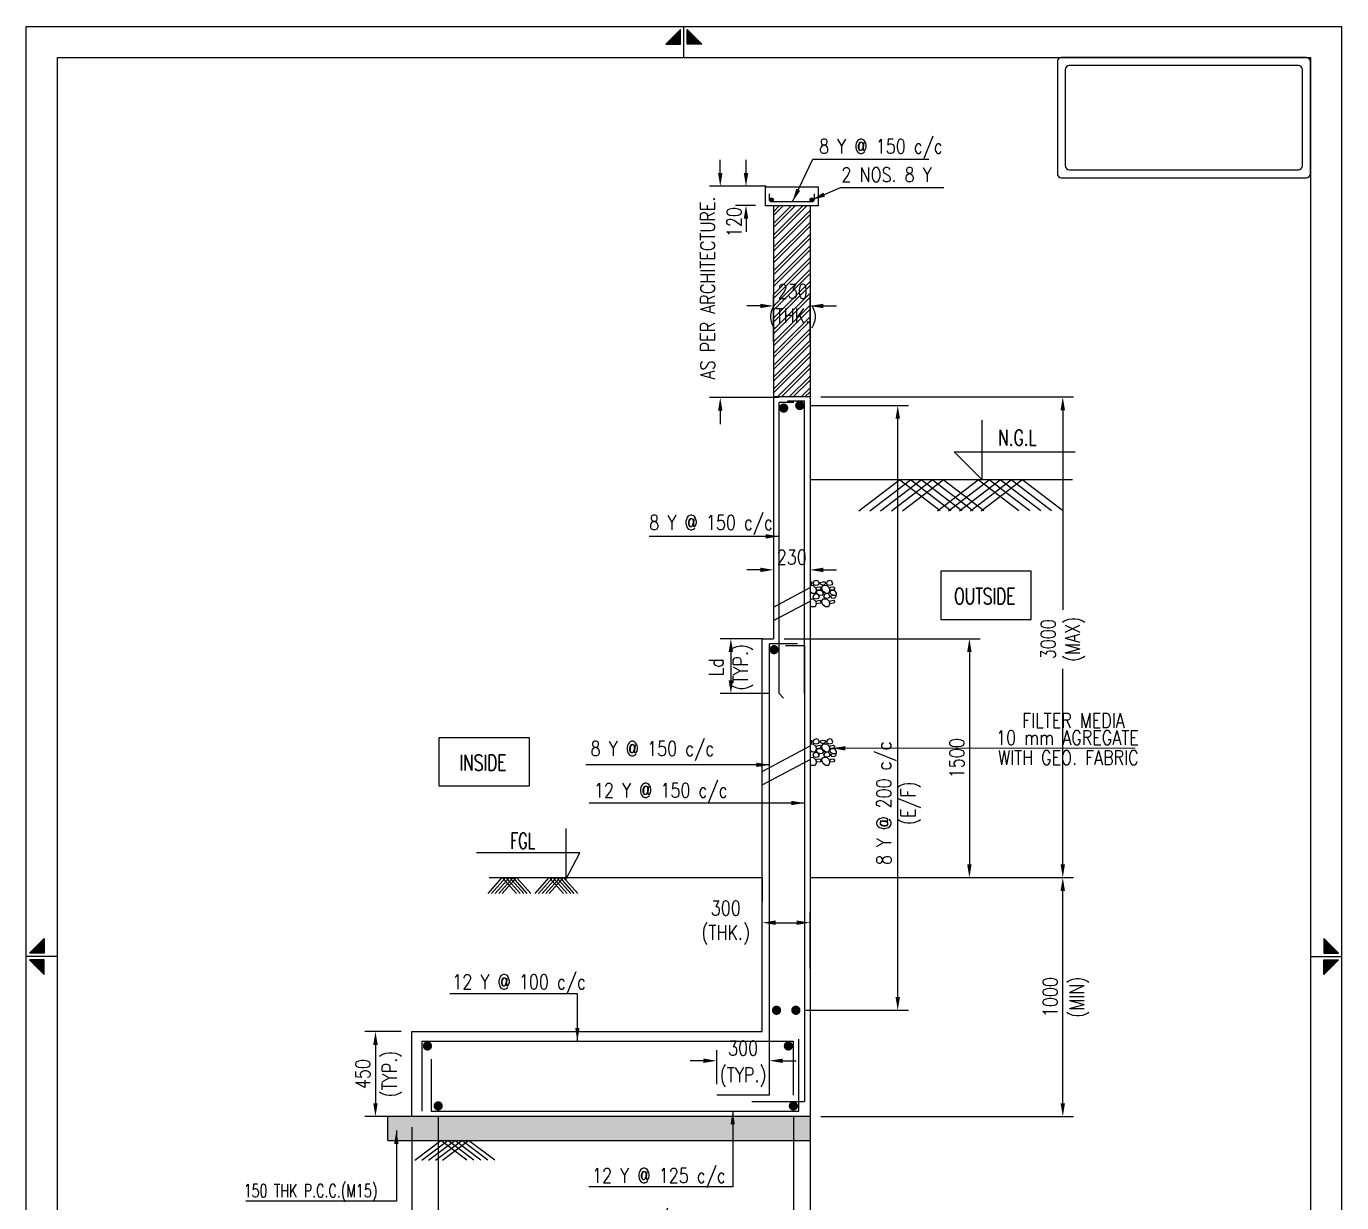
# Model space of a CAD drawing. Extents: x -69352 to 1013721, y -547461 to -186867.
# Drawn here: x 609908 to 634686, y -465756 to -443596 of the extents above; entities that cross this region are included whole.
import ezdxf
from ezdxf.enums import TextEntityAlignment as Align
from ezdxf.lldxf.tags import DXFTag

# ---------------------------------------------------------------- set-up
doc = ezdxf.new("R2010")
doc.units = 0
doc.header["$LTSCALE"] = 500
doc.header["$MEASUREMENT"] = 0
doc.header["$PDMODE"] = 35
doc.header["$PDSIZE"] = -15
doc.linetypes.add('HIDDEN2', pattern=[0.1875, 0.125, -0.0625])
doc.layers.get('DEFPOINTS').update_dxf_attribs({"color": 4})
for name, color, linetype in [('BEAM', 4, 'Continuous'), ('Layer1', 7, 'Continuous'), ('LEVEL SECTION', 3, 'Continuous'), ('PCC', 7, 'Continuous'), ('PNA', 10, 'Continuous'), ('S-BASEMENT SECTION', 4, 'Continuous'), ('S-COLUMN HATCH', 8, 'Continuous'), ('S-CONCRET LINE', 4, 'Continuous'), ('S-DIM-1', 5, 'Continuous'), ('S-DIMANTION', 5, 'Continuous'), ('S-FILLING', 9, 'Continuous'), ('S-FOOTING', 4, 'Continuous'), ('S-HATCH', 253, 'Continuous'), ('S-LEVEL SECTION', 3, 'Continuous'), ('S-REINFORCEMENT', 6, 'Continuous'), ('S-RETAINING WALL', 6, 'Continuous'), ('S-TEXT', 2, 'Continuous'), ('S-TEXT-1', 4, 'Continuous'), ('S-TEXT-1 @ 1', 4, 'Continuous'), ('SCHEDULE LINE-1', 7, 'Continuous'), ('ST', 6, 'Continuous'), ('TEXT', 4, 'Continuous'), ('TEXT (SHEET)', 4, 'Continuous'), ('TEXT NORMAL', 4, 'Continuous')]:
    doc.layers.add(name, color=color, linetype=linetype)
for name, color, linetype, lineweight in [('hatch', 7, 'Continuous', 5), ('RIDE-PROFILE', 8, 'Continuous', 25), ('S-CONCRETE', 4, 'Continuous', 25)]:
    doc.layers.add(name, color=color, linetype=linetype, lineweight=lineweight)
doc.styles.add('ROMANS', font='simplex.shx', dxfattribs={"width": 0.8, "height": 275})
tags = doc.linetypes.add('HIDDEN', pattern=[0.375, 0.25, -0.125]).pattern_tags.tags
tags[6:7] = [DXFTag(74, 4), DXFTag(75, 0), DXFTag(340, '0'), DXFTag(46, 1.0), DXFTag(50, 0.0), DXFTag(44, 0.0), DXFTag(45, 0.0)]
tags[4:5] = [DXFTag(74, 4), DXFTag(75, 0), DXFTag(340, '0'), DXFTag(46, 1.0), DXFTag(50, 0.0), DXFTag(44, 0.0), DXFTag(45, 0.0)]
doc.dimstyles.new('3-100', dxfattribs={"dimtxt": 250, "dimasz": 250, "dimexe": 150, "dimexo": 60, "dimgap": 75, "dimtad": 1, "dimdec": 0, "dimlfac": 0.333333, "dimzin": 0, "dimdsep": 46, "dimtxsty": 'ROMANS', "dimcen": -300, "dimclrd": 5, "dimclre": 5, "dimclrt": 4, "dimadec": 0, "dimazin": 0, "dimtfac": 1, "dimtdec": 0, "dimtix": 1, "dimtofl": 0, "dimtmove": 2, "dimatfit": 3, "dimfxl": 0, "dimtolj": 1, "dimtzin": 0, "dimarcsym": 0})
doc.dimstyles.new('dim100', dxfattribs={"dimtxt": 250, "dimasz": 250, "dimexe": 200, "dimexo": 200, "dimgap": 100, "dimtad": 1, "dimdec": 0, "dimzin": 0, "dimdsep": 46, "dimtxsty": 'ROMANS', "dimcen": 0, "dimclrd": 5, "dimclre": 5, "dimclrt": 4, "dimadec": 0, "dimazin": 0, "dimtfac": 1, "dimtdec": 0, "dimtix": 1, "dimtofl": 0, "dimtmove": 2, "dimatfit": 3, "dimfxl": 0, "dimtolj": 1, "dimtzin": 0, "dimlwd": -1, "dimlwe": -1, "dimarcsym": 0})
doc.dimstyles.new('dim33.33', dxfattribs={"dimtxt": 250, "dimasz": 250, "dimexe": 200, "dimexo": 200, "dimgap": 100, "dimtad": 1, "dimdec": 0, "dimlfac": 0.333331, "dimzin": 0, "dimdsep": 46, "dimtxsty": 'ROMANS', "dimcen": 0, "dimclrd": 5, "dimclre": 5, "dimclrt": 4, "dimadec": 0, "dimazin": 0, "dimtfac": 1, "dimtdec": 0, "dimtix": 1, "dimtofl": 0, "dimtmove": 2, "dimatfit": 3, "dimfxl": 0, "dimtolj": 1, "dimtzin": 0, "dimlwd": -1, "dimlwe": -1, "dimarcsym": 0})

# ---------------------------------------------------------------- blocks, each defined once
blk = doc.blocks.new('*D1150')
at = {"layer": 'DEFPOINTS', "color": 0}
for p in [(624672, -459632), (629432, -459632), (624672, -464132)]:
    blk.add_point(p, dxfattribs=at)
at = {"layer": 'S-DIM-1', "color": 5}
for p, q in [((624872, -459632), (629632, -459632)), ((629432, -463882), (629432, -459882)), ((624872, -464132), (629632, -464132))]:
    blk.add_line(p, q, dxfattribs=at)
for points in [[(629474, -459882), (629391, -459882), (629432, -459632)], [(629391, -463882), (629474, -463882), (629432, -464132)]]:
    blk.add_solid(points, dxfattribs=at)
at = {"layer": 'S-DIM-1', "color": 4, "char_height": 275, "attachment_point": 5, "rotation": 90, "style": 'ROMANS'}
for s, insert in [('\\A1;1000', (629195, -461882)), ('(MIN)', (629742, -461882))]:
    blk.add_mtext(s, dxfattribs=dict(at, insert=insert))
blk = doc.blocks.new('*D1151')
at = {"layer": 'DEFPOINTS', "color": 0}
for p in [(624672, -448863), (623982, -449730), (624672, -449730)]:
    blk.add_point(p, dxfattribs=at)
at = {"layer": 'S-DIM-1', "color": 5}
for p, q in [((623982, -449530), (623982, -448663)), ((624672, -449530), (624672, -448663)), ((623732, -448863), (623482, -448863)), ((624922, -448863), (625172, -448863))]:
    blk.add_line(p, q, dxfattribs=at)
for points in [[(623732, -448905), (623732, -448822), (623982, -448863)], [(624922, -448822), (624922, -448905), (624672, -448863)]]:
    blk.add_solid(points, dxfattribs=at)
at = {"layer": 'S-DIM-1', "color": 4, "insert": (624346, -448863), "char_height": 275, "attachment_point": 5, "style": 'ROMANS'}
blk.add_mtext('\\A1;230\\P(THK.)', dxfattribs=at)
blk = doc.blocks.new('*D1152')
at = {"layer": 'DEFPOINTS', "color": 0}
for p in [(617667, -463933), (624357, -463933), (617667, -466405)]:
    blk.add_point(p, dxfattribs=at)
at = {"layer": 'S-DIM-1', "color": 5}
for p, q in [((617667, -464133), (617667, -466605)), ((624357, -464133), (624357, -466605)), ((624107, -466405), (617917, -466405))]:
    blk.add_line(p, q, dxfattribs=at)
for points in [[(617917, -466363), (617917, -466446), (617667, -466405)], [(624107, -466446), (624107, -466363), (624357, -466405)]]:
    blk.add_solid(points, dxfattribs=at)
at = {"layer": 'S-DIM-1', "color": 4, "char_height": 275, "attachment_point": 5, "style": 'ROMANS'}
for s, insert in [('\\A1;8 Y @ 200 c/c', (621012, -466095)), ('(T&B)', (621012, -466714))]:
    blk.add_mtext(s, dxfattribs=dict(at, insert=insert))
blk = doc.blocks.new('*D1153')
at = {"layer": 'DEFPOINTS', "color": 0}
for p in [(624672, -464030), (617172, -464132), (617172, -467489)]:
    blk.add_point(p, dxfattribs=at)
at = {"layer": 'S-DIM-1', "color": 5}
for p, q in [((617172, -464332), (617172, -467689)), ((624672, -464230), (624672, -467689)), ((617422, -467489), (620196, -467489)), ((624422, -467489), (622376, -467489))]:
    blk.add_line(p, q, dxfattribs=at)
for points in [[(617422, -467448), (617422, -467531), (617172, -467489)], [(624422, -467531), (624422, -467448), (624672, -467489)]]:
    blk.add_solid(points, dxfattribs=at)
at = {"layer": 'S-DIM-1', "color": 4, "insert": (621286, -467489), "char_height": 275, "attachment_point": 5, "style": 'ROMANS'}
blk.add_mtext('\\A1;{2700 (TYP.)}', dxfattribs=at)
blk = doc.blocks.new('*D1154')
at = {"layer": 'DEFPOINTS', "color": 0}
for p in [(624477, -450739), (626323, -450739), (624389, -462131)]:
    blk.add_point(p, dxfattribs=at)
at = {"layer": 'S-DIM-1', "color": 5}
for p, q in [((624677, -450739), (626523, -450739)), ((626323, -461881), (626323, -450989)), ((624589, -462131), (626523, -462131))]:
    blk.add_line(p, q, dxfattribs=at)
for points in [[(626365, -450989), (626282, -450989), (626323, -450739)], [(626282, -461881), (626365, -461881), (626323, -462131)]]:
    blk.add_solid(points, dxfattribs=at)
at = {"layer": 'S-DIM-1', "color": 4, "insert": (626338, -458230), "char_height": 275, "attachment_point": 5, "rotation": 90, "style": 'ROMANS'}
blk.add_mtext('\\A1;8 Y @ 200 c/c\\P(E/F)', dxfattribs=at)
blk = doc.blocks.new('*D1155')
at = {"layer": 'DEFPOINTS', "color": 0}
for p in [(624672, -450577), (629432, -450577), (629432, -459632)]:
    blk.add_point(p, dxfattribs=at)
at = {"layer": 'S-DIM-1', "color": 5}
for p, q in [((624872, -450577), (629632, -450577)), ((629432, -450827), (629432, -454585)), ((629432, -459382), (629432, -455696)), ((629232, -459632), (629232, -459632))]:
    blk.add_line(p, q, dxfattribs=at)
for points in [[(629474, -450827), (629391, -450827), (629432, -450577)], [(629391, -459382), (629474, -459382), (629432, -459632)]]:
    blk.add_solid(points, dxfattribs=at)
at = {"layer": 'S-DIM-1', "color": 4, "insert": (629432, -455141), "char_height": 275, "attachment_point": 5, "rotation": 90, "style": 'ROMANS'}
blk.add_mtext('\\A1;{3000\\P(MAX)}', dxfattribs=at)
blk = doc.blocks.new('*D1156')
at = {"layer": 'DEFPOINTS', "color": 0}
for p in [(623907, -463082), (622913, -463724), (623907, -463724)]:
    blk.add_point(p, dxfattribs=at)
at = {"layer": 'S-DIMANTION', "color": 5, "ltscale": 0.3}
for p, q in [((622663, -463082), (622413, -463082)), ((622913, -463524), (622913, -462882)), ((623907, -463524), (623907, -462882)), ((624157, -463082), (624407, -463082))]:
    blk.add_line(p, q, dxfattribs=at)
at = {"layer": 'S-DIMANTION', "color": 5}
for points in [[(622663, -463123), (622663, -463040), (622913, -463082)], [(624157, -463040), (624157, -463123), (623907, -463082)]]:
    blk.add_solid(points, dxfattribs=at)
at = {"layer": 'S-DIMANTION', "color": 4, "char_height": 275, "attachment_point": 5, "style": 'ROMANS'}
for s, insert in [('\\A1;300', (623410, -462844)), ('(TYP.)', (623410, -463391))]:
    blk.add_mtext(s, dxfattribs=dict(at, insert=insert))
blk = doc.blocks.new('*D1157')
at = {"layer": 'DEFPOINTS', "color": 0}
for p in [(624672, -460481), (623772, -461547), (624672, -461547)]:
    blk.add_point(p, dxfattribs=at)
at = {"layer": 'S-DIM-1', "color": 5}
for p, q in [((623772, -461347), (623772, -460281)), ((624672, -461347), (624672, -460281)), ((624022, -460481), (624422, -460481))]:
    blk.add_line(p, q, dxfattribs=at)
for points in [[(624022, -460439), (624022, -460522), (623772, -460481)], [(624422, -460522), (624422, -460439), (624672, -460481)]]:
    blk.add_solid(points, dxfattribs=at)
at = {"layer": 'S-DIM-1', "color": 4, "insert": (623083, -460481), "char_height": 275, "attachment_point": 5, "style": 'ROMANS'}
blk.add_mtext('\\A1;300\\P(THK.)', dxfattribs=at)
blk = doc.blocks.new('*D1158')
at = {"layer": 'DEFPOINTS', "color": 0}
for p in [(623982, -455132), (623180, -456164), (624087, -456164)]:
    blk.add_point(p, dxfattribs=at)
at = {"layer": 'S-RETAINING WALL', "color": 5}
for p, q in [((623782, -455132), (622980, -455132)), ((623180, -455382), (623180, -455914)), ((623887, -456164), (622980, -456164))]:
    blk.add_line(p, q, dxfattribs=at)
for points in [[(623222, -455382), (623138, -455382), (623180, -455132)], [(623138, -455914), (623222, -455914), (623180, -456164)]]:
    blk.add_solid(points, dxfattribs=at)
at = {"layer": 'S-RETAINING WALL', "color": 4, "insert": (623180, -455667), "char_height": 275, "attachment_point": 5, "rotation": 90, "style": 'ROMANS'}
blk.add_mtext('\\A1;{Ld\\P(TYP.)}', dxfattribs=at)
blk = doc.blocks.new('*D1159')
at = {"layer": 'DEFPOINTS', "color": 0}
for p in [(623982, -455132), (624672, -459632), (627673, -459632)]:
    blk.add_point(p, dxfattribs=at)
at = {"layer": 'S-DIM-1', "color": 5}
for p, q in [((624182, -455132), (627873, -455132)), ((627673, -455382), (627673, -459382)), ((624872, -459632), (627873, -459632))]:
    blk.add_line(p, q, dxfattribs=at)
for points in [[(627715, -455382), (627631, -455382), (627673, -455132)], [(627631, -459382), (627715, -459382), (627673, -459632)]]:
    blk.add_solid(points, dxfattribs=at)
at = {"layer": 'S-DIM-1', "color": 4, "insert": (627435, -457382), "char_height": 275, "attachment_point": 5, "rotation": 90, "style": 'ROMANS'}
blk.add_mtext('\\A1;1500', dxfattribs=at)
blk = doc.blocks.new('*D1160')
at = {"layer": 'DEFPOINTS', "color": 0}
for p in [(623982, -453765), (624672, -453765), (624672, -453835)]:
    blk.add_point(p, dxfattribs=at)
at = {"layer": 'S-DIMANTION', "color": 5, "ltscale": 0.3}
for p, q in [((623732, -453835), (623482, -453835)), ((624922, -453835), (625172, -453835)), ((623982, -453965), (623982, -454035)), ((624672, -453965), (624672, -454035))]:
    blk.add_line(p, q, dxfattribs=at)
at = {"layer": 'S-DIMANTION', "color": 5}
for points in [[(623732, -453877), (623732, -453793), (623982, -453835)], [(624922, -453793), (624922, -453877), (624672, -453835)]]:
    blk.add_solid(points, dxfattribs=at)
at = {"layer": 'S-DIMANTION', "color": 4, "insert": (624327, -453597), "char_height": 275, "attachment_point": 5, "style": 'ROMANS'}
blk.add_mtext('\\A1;230', dxfattribs=at)
blk = doc.blocks.new('A$C1DFA76C7')
at = {"color": 253, "linetype": 'Continuous'}
for p, q in [((-118, 485), (-78, 497)), ((-78, 497), (-37, 482)), ((136, 485), (176, 497)), ((176, 497), (217, 482)), ((-207, 258), (-179, 309)), ((-207, 228), (-207, 258)), ((-179, 309), (-113, 309)), ((-149, 378), (-174, 352)), ((-174, 352), (-154, 322)), ((-154, 322), (-90, 314)), ((-98, 370), (-149, 378)), ((-90, 251), (-144, 223)), ((-136, 449), (-121, 413)), ((-134, 449), (-118, 485)), ((-121, 413), (-78, 401)), ((-113, 309), (-80, 286)), ((-78, 352), (-98, 370)), ((-90, 314), (-78, 337)), ((-80, 286), (-90, 251)), ((-78, 401), (-35, 413)), ((-75, 355), (-78, 302)), ((-78, 337), (-78, 352)), ((-78, 302), (-57, 253)), ((-17, 408), (-75, 355)), ((-66, 239), (-26, 251)), ((-57, 253), (-4, 251)), ((-37, 482), (-22, 449)), ((-35, 413), (-22, 449)), ((-26, 251), (15, 236)), ((44, 403), (-17, 408)), ((-4, 449), (4, 469)), ((24, 418), (-4, 449)), ((-4, 251), (52, 294)), ((52, 474), (4, 469)), ((82, 424), (24, 418)), ((29, 258), (75, 309)), ((47, 228), (29, 258)), ((72, 358), (44, 403)), ((103, 462), (52, 474)), ((52, 294), (72, 358)), ((75, 309), (141, 309)), ((105, 378), (80, 352)), ((80, 352), (100, 322)), ((105, 449), (82, 424)), ((100, 322), (164, 314)), ((105, 449), (103, 462)), ((156, 370), (105, 378)), ((164, 251), (110, 223)), ((118, 449), (133, 413)), ((120, 449), (136, 485)), ((133, 413), (176, 401)), ((141, 309), (174, 286)), ((176, 352), (156, 370)), ((164, 314), (176, 337)), ((174, 286), (164, 251)), ((176, 401), (219, 413)), ((179, 355), (176, 302)), ((176, 337), (176, 352)), ((176, 302), (197, 253)), ((237, 408), (179, 355)), ((197, 253), (250, 251)), ((217, 482), (232, 449)), ((219, 413), (232, 449)), ((289, 404), (237, 408)), ((250, 449), (258, 469)), ((278, 418), (250, 449)), ((250, 251), (289, 281)), ((289, 473), (258, 469)), ((289, 420), (278, 418)), ((-144, 223), (-207, 228)), ((-201, 197), (-193, 217)), ((-173, 166), (-201, 197)), ((-145, 222), (-193, 217)), ((-149, 124), (-174, 98)), ((-174, 98), (-154, 68)), ((-114, 171), (-173, 166)), ((-154, 68), (-90, 60)), ((-98, 116), (-149, 124)), ((-94, 209), (-145, 222)), ((-92, 197), (-114, 171)), ((-78, 98), (-98, 116)), ((-92, 197), (-94, 209)), ((-90, 60), (-78, 83)), ((-84, 203), (-69, 168)), ((-82, 203), (-66, 239)), ((-75, 101), (-78, 48)), ((-78, 83), (-78, 98)), ((-78, 48), (-58, 0)), ((-17, 154), (-75, 101)), ((-69, 168), (-26, 155)), ((-26, 155), (17, 168)), ((44, 149), (-17, 154)), ((0, 0), (52, 40)), ((15, 236), (30, 203)), ((17, 168), (30, 203)), ((72, 104), (44, 149)), ((110, 223), (47, 228)), ((52, 40), (72, 104)), ((105, 124), (80, 98)), ((80, 98), (100, 68)), ((100, 68), (164, 60)), ((156, 116), (105, 124)), ((118, 195), (133, 159)), ((120, 195), (136, 231)), ((133, 159), (176, 147)), ((136, 231), (176, 243)), ((176, 98), (156, 116)), ((164, 60), (176, 83)), ((176, 243), (217, 228)), ((176, 147), (219, 159)), ((179, 101), (176, 48)), ((176, 83), (176, 98)), ((176, 48), (196, 0)), ((237, 154), (179, 101)), ((217, 228), (232, 195)), ((219, 159), (232, 195)), ((289, 150), (237, 154))]:
    blk.add_line(p, q, dxfattribs=at)
at = {"color": 253}
for p, q in [((196, 0), (289, 0, -10)), ((-58, 0), (0, 0))]:
    blk.add_line(p, q, dxfattribs=at)
blk = doc.blocks.new('*D1161')
at = {"layer": 'DEFPOINTS', "color": 0}
for p in [(617172, -462532), (616485, -464132), (617172, -464132)]:
    blk.add_point(p, dxfattribs=at)
at = {"layer": 'S-DIM-1', "color": 5}
for p, q in [((616972, -462532), (616285, -462532)), ((616972, -464132), (616285, -464132))]:
    blk.add_line(p, q, dxfattribs=at)
at = {"layer": 'S-DIM-1', "color": 5, "lineweight": -3}
blk.add_line((616485, -462782), (616485, -463882), dxfattribs=at)
at = {"layer": 'S-DIM-1', "color": 5}
for points in [[(616527, -462782), (616443, -462782), (616485, -462532)], [(616443, -463882), (616527, -463882), (616485, -464132)]]:
    blk.add_solid(points, dxfattribs=at)
at = {"layer": 'S-DIM-1', "color": 4, "char_height": 275, "attachment_point": 5, "rotation": 90, "style": 'ROMANS'}
for s, insert in [('\\A1;450', (616248, -463332)), ('(TYP.)', (616795, -463332))]:
    blk.add_mtext(s, dxfattribs=dict(at, insert=insert))
blk = doc.blocks.new('*D1162')
at = {"layer": 'DEFPOINTS', "color": 0}
for p in [(624042, -446610), (622980, -450588), (624292, -450588)]:
    blk.add_point(p, dxfattribs=at)
at = {"layer": 'S-DIMANTION', "color": 5, "linetype": 'ByBlock', "ltscale": 20}
for p, q in [((622980, -446360), (622980, -446110)), ((623842, -446610), (622780, -446610)), ((624092, -450588), (622780, -450588)), ((622980, -450838), (622980, -451088))]:
    blk.add_line(p, q, dxfattribs=at)
at = {"layer": 'S-DIMANTION', "color": 5}
for points in [[(622938, -446360), (623022, -446360), (622980, -446610)], [(623022, -450838), (622938, -450838), (622980, -450588)]]:
    blk.add_solid(points, dxfattribs=at)
at = {"layer": 'S-DIMANTION', "color": 4, "lineweight": -2, "insert": (622743, -448599), "char_height": 275, "attachment_point": 5, "rotation": 90, "style": 'ROMANS'}
blk.add_mtext('\\A1; AS PER ARCHITECTURE.', dxfattribs=at)
blk = doc.blocks.new('*D1163')
at = {"layer": 'DEFPOINTS', "color": 0}
for p in [(623842, -446610), (623465, -446970), (623842, -446970)]:
    blk.add_point(p, dxfattribs=at)
at = {"layer": 'S-DIM-1', "color": 5}
for p, q in [((623465, -446360), (623465, -446110)), ((623642, -446610), (623265, -446610)), ((623642, -446970), (623265, -446970)), ((623465, -447220), (623465, -447470))]:
    blk.add_line(p, q, dxfattribs=at)
for points in [[(623423, -446360), (623507, -446360), (623465, -446610)], [(623507, -447220), (623423, -447220), (623465, -446970)]]:
    blk.add_solid(points, dxfattribs=at)
at = {"layer": 'S-DIM-1', "color": 4, "insert": (623240, -447285), "char_height": 275, "attachment_point": 5, "rotation": 90, "style": 'ROMANS'}
blk.add_mtext('\\A1;120', dxfattribs=at)
blk = doc.blocks.new('MID')
at = {"layer": 'TEXT'}
for p, q in [((8.94, 1.07), (4.27, 5.74)), ((4.27, 5.74), (4.27, 1.07)), ((0, 0), (10, 0)), ((4.27, 1.07), (8.94, 1.07)), ((8.94, -1.07), (4.27, -5.74)), ((4.27, -1.07), (8.94, -1.07)), ((4.27, -5.74), (4.27, -1.07))]:
    blk.add_line(p, q, dxfattribs=at)
for points in [[(4.27, 5.74), (8.94, 1.07), (4.27, 1.07)], [(4.27, -5.74), (8.94, -1.07), (4.27, -1.07)]]:
    blk.add_solid(points, dxfattribs=at)
blk = doc.blocks.new('A4')
at = {"layer": 'PNA', "color": 4}
blk.add_lwpolyline([(261008, -3862), (241268, -3862), (241268, 24056), (261008, 24056)], close=True, dxfattribs=at)
at = {"layer": 'PNA', "color": 3}
blk.add_lwpolyline([(260538, -3392), (241738, -3392), (241738, 23586), (260538, 23586)], close=True, dxfattribs=at)
at = {"layer": 'TEXT (SHEET)', "color": 4, "xscale": -46.99999999999999, "yscale": 46.99999999999999, "zscale": 46.99999999999999, "rotation": 270}
blk.add_blockref('MID', (251138, 23586), dxfattribs=at)
at = {"layer": 'TEXT (SHEET)', "color": 4, "yscale": 46.99999999999999, "zscale": 46.99999999999999}
for p, xscale in [((241738, 10097), -46.99999999999999), ((260538, 10097), 46.99999999999999)]:
    blk.add_blockref('MID', p, dxfattribs=dict(at, xscale=xscale))

msp = doc.modelspace()

# ---------------------------------------------------------------- hatches: boundary and pattern name
at = {"layer": 'PCC'}
h = msp.add_hatch(dxfattribs=at)
h.set_pattern_fill('AR-CONC', color=8, scale=45, style=0)
h.set_pattern_definition([(50, (-1897722.4, -109710.32), (322.846877, -28.29075), [33.75, -371.25]), (355, (-1897722.4, -109710.3), (-62.54547, 338.38887), [27, -297]), (100.45, (-1897695.4, -109712.57), (260.351892, 310.21735), [28.8, -315.45]), (46.18, (-1897722.4, -109620.3), (480.21142, -74.76734), [50.625, -556.875]), (96.64, (-1897682.35, -109626.6), (420.55872, 438.57128), [43.2, -473.4]), (351.18, (-1897722.4, -109620.3), (420.49406, 438.40955), [40.5, -445.5]), (21, (-1897677.4, -109642.82), (268.652613, -181.26292), [33.75, -371.25]), (326, (-1897677.4, -109642.8), (109.350677, 326.28422), [27, -297]), (71.45, (-1897654.9, -109658.1), (378.10525, 145.101107), [28.8, -315.45]), (37.5, (-1897722.4, -109710.32), (5.2826494, 149.827154), [0, -293.4, 0, -301.5, 0, -298.35]), (7.5, (-1897722.4, -109710.32), (118.381292, 177.48527), [0, -171.9, 0, -286.65, 0, -113.625]), (327.5, (-1897822.75, -109710.32), (240.220096, -10.149692), [0, -112.5, 0, -351, 0, -465.75]), (317.5, (-1897867.75, -109710.32), (262.433776, 45.047242), [0, -146.25, 0, -233.1, 0, -330.75])])
h.paths.add_polyline_path([(624671.854, -464581.326), (616719.379, -464581.329), (616719.379, -464131.53), (618071.86, -464131.528), (624671.854, -464131.528)])
at = {"layer": 'S-HATCH'}
h = msp.add_hatch(dxfattribs=at)
h.set_pattern_fill('ANSI32', color=256, scale=420, style=0)
h.set_pattern_definition([(45, (-8138005.95, -58749.49), (-111.369318, 111.369318), []), (45, (-8137931.7, -58749.49), (-111.369318, 111.369318), [])])
h.paths.add_polyline_path([(623981.86, -450577.029), (624671.86, -450577.029), (624671.86, -446977.68), (623981.86, -446977.68)])
h.paths.add_polyline_path([(623762.98, -448265.061), (623762.98, -449461.489), (624928.456, -449461.489), (624928.456, -448265.061)], flags=24)

# ---------------------------------------------------------------- linework, layer by layer
at = {"color": 4, "lineweight": 5}
msp.add_line((624671.86, -446977.096, -215.979), (623981.86, -446977.029, -215.979), dxfattribs=at)
at = {"layer": 'BEAM', "linetype": 'ByBlock', "lineweight": -2, "ltscale": 20}
msp.add_line((624671.86, -446977.68, 0.092), (623981.86, -446977.68, -215.978), dxfattribs=at)
at = {"layer": 'hatch', "color": 9, "linetype": 'HIDDEN2', "lineweight": -2, "ltscale": 500}
msp.add_line((624671.86, -450577.029, -215.979), (623981.86, -450577.029), dxfattribs=at)
at = {"layer": 'Layer1', "linetype": 'Continuous'}
for p, q in [((618605.126, -459931.292), (618874.688, -459631.529)), ((618672.369, -459931.292), (618941.931, -459631.529)), ((618739.612, -459931.292), (619009.174, -459631.529)), ((618806.855, -459931.292), (619076.417, -459631.529)), ((618874.098, -459931.292), (619143.386, -459631.833)), ((619143.975, -459931.596), (618874.688, -459632.138)), ((619210.945, -459931.292), (618941.657, -459631.833)), ((619278.188, -459931.292), (619008.9, -459631.833)), ((619345.431, -459931.292), (619076.143, -459631.833)), ((619412.674, -459931.292), (619143.386, -459631.833)), ((619490.174, -459931.292), (619759.736, -459631.529)), ((619557.417, -459931.292), (619826.979, -459631.529)), ((619624.66, -459931.292), (619894.222, -459631.529)), ((619691.903, -459931.292), (619961.465, -459631.529)), ((619759.146, -459931.292), (620028.434, -459631.833)), ((620029.023, -459931.596), (619759.736, -459632.138)), ((620095.993, -459931.292), (619826.705, -459631.833)), ((620163.236, -459931.292), (619893.948, -459631.833)), ((620230.479, -459931.292), (619961.191, -459631.833)), ((620297.722, -459931.292), (620028.434, -459631.833))]:
    msp.add_line(p, q, dxfattribs=at)
at = {"layer": 'PCC', "color": 8}
for p, q in [((623771.86, -459631.529), (623771.86, -460081.529)), ((616719.379, -464581.331), (616719.379, -464131.528)), ((617171.86, -464131.529), (616719.379, -464131.529)), ((624671.86, -464131.529), (624671.855, -464581.326)), ((616719.379, -464581.332), (624671.855, -464581.326))]:
    msp.add_line(p, q, dxfattribs=at)
at = {"layer": 'RIDE-PROFILE', "color": 2, "linetype": 'HIDDEN', "ltscale": 1000}
for p, q in [((623981.86, -454534.465), (624671.86, -454167.121)), ((623981.86, -454789.364), (624671.86, -454422.021)), ((623771.86, -457631.795), (624672.23, -457152.454)), ((623771.86, -457886.695), (624672.23, -457407.354))]:
    msp.add_line(p, q, dxfattribs=at)
at = {"layer": 'S-BASEMENT SECTION', "linetype": 'ByBlock', "lineweight": -2, "ltscale": 20}
for p, q in [((624671.86, -446977.029, -215.979), (623981.86, -446977.029, -215.979)), ((624671.86, -446977.029, -215.979), (624671.86, -462531.529)), ((624671.86, -452131.529), (629617.063, -452131.529))]:
    msp.add_line(p, q, dxfattribs=at)
at = {"layer": 'S-COLUMN HATCH', "color": 6, "elevation": 18.964}
msp.add_lwpolyline([(624248.565, -450650.539), (624566.86, -450650.539)], dxfattribs=at)
at = {"layer": 'S-CONCRET LINE', "elevation": -215.979}
msp.add_lwpolyline([(623831.86, -446977.029), (623831.86, -446617.029), (624821.86, -446617.029), (624821.86, -446977.029)], close=True, dxfattribs=at)
at = {"layer": 'S-CONCRETE', "lineweight": -2, "ltscale": 20}
for p, q in [((617171.86, -464131.529), (617171.86, -462531.529)), ((617171.86, -462531.529), (623771.86, -462531.529)), ((624671.86, -462531.529), (624671.86, -462531.529)), ((624671.86, -462531.529), (624671.86, -464131.529)), ((624671.86, -464131.529), (617171.86, -464131.528)), ((624671.86, -464131.529), (624671.86, -464131.529))]:
    msp.add_line(p, q, dxfattribs=at)
at = {"layer": 'S-FILLING', "color": 8, "linetype": 'ByBlock', "lineweight": -2}
for p, q in [((625588.923, -452725.457), (626354.807, -452139.358)), ((625794.608, -452725.457), (626560.491, -452139.358)), ((626000.292, -452725.457), (626766.176, -452139.358)), ((626205.977, -452725.457), (626971.86, -452139.358)), ((627120.69, -452725.457), (626354.807, -452139.358)), ((626411.661, -452725.457), (627177.545, -452139.358)), ((627326.375, -452725.457), (626560.491, -452139.358)), ((627532.059, -452725.457), (626766.176, -452139.358)), ((627737.744, -452725.457), (626971.86, -452139.358)), ((627073.766, -452725.457), (627839.65, -452139.358)), ((627943.428, -452725.457), (627177.545, -452139.358)), ((627279.451, -452725.457), (628045.334, -452139.358)), ((627485.135, -452725.457), (628251.019, -452139.358)), ((627690.82, -452725.457), (628456.703, -452139.358)), ((628605.534, -452725.457), (627839.65, -452139.358)), ((627896.504, -452725.457), (628662.388, -452139.358)), ((628811.218, -452725.457), (628045.334, -452139.358)), ((629016.903, -452725.457), (628251.019, -452139.358)), ((629222.587, -452725.457), (628456.703, -452139.358)), ((629428.272, -452719.42), (628662.388, -452133.322)), ((617223.721, -464956.431), (617713.886, -464581.328)), ((617355.359, -464956.431), (617845.525, -464581.328)), ((617486.997, -464956.431), (617977.163, -464581.328)), ((617618.635, -464956.431), (618108.801, -464581.328)), ((618204.052, -464956.431), (617713.886, -464581.328)), ((617750.273, -464956.431), (618240.439, -464581.328)), ((618335.69, -464956.431), (617845.525, -464581.328)), ((618467.328, -464956.431), (617977.163, -464581.328)), ((618598.966, -464956.431), (618108.801, -464581.328)), ((618730.604, -464956.431), (618240.439, -464581.328))]:
    msp.add_line(p, q, dxfattribs=at)
at = {"layer": 'S-FOOTING'}
msp.add_line((617171.86, -464131.528), (617171.86, -464131.528), dxfattribs=at)
at = {"layer": 'S-LEVEL SECTION'}
msp.add_line((618627.889, -459631.529), (623771.86, -459631.529), dxfattribs=at)
for points in [[(627905.205, -451014.137), (627905.205, -452131.529), (627386.203, -451610.74), (629667.332, -451610.74)], [(620070.011, -458707.938), (620070.011, -459669.222), (620333.512, -459163.349), (618387.757, -459163.349)]]:
    msp.add_lwpolyline(points, dxfattribs=at)
at = {"layer": 'S-REINFORCEMENT', "color": 5, "elevation": -215.979}
msp.add_lwpolyline([(624746.86, -446752.029), (624746.86, -446864.529, -0.414213562), (624709.36, -446902.029), (623944.36, -446902.029, -0.414213562), (623906.86, -446864.529), (623906.86, -446752.029)], format="xyb", dxfattribs=at)
at = {"layer": 'S-REINFORCEMENT', "color": 5, "const_width": 37.5, "elevation": -215.979}
for points in [[(623925.61, -446864.529, 1), (623963.11, -446864.529, 1)], [(624728.11, -446864.529, -1), (624690.61, -446864.529, -1)]]:
    msp.add_lwpolyline(points, format="xyb", close=True, dxfattribs=at)
at = {"layer": 'S-REINFORCEMENT', "color": 5}
for centre in [(623944.36, -446864.529, -215.979), (624709.36, -446864.529, -215.979)]:
    msp.add_circle(centre, 37.5, dxfattribs=at)
at = {"layer": 'S-RETAINING WALL', "color": 4}
for p, q in [((623981.86, -446977.029, -215.979), (623981.86, -455131.529)), ((623771.86, -455131.529), (623981.86, -455131.529)), ((623771.86, -462531.529), (623771.86, -455131.529)), ((624671.86, -459631.529), (628316.365, -459631.529))]:
    msp.add_line(p, q, dxfattribs=at)
at = {"layer": 'S-TEXT-1', "ltscale": 0.3, "elevation": -215.979}
for points in [[(628839.175, -453860.703), (627134.191, -453860.703), (627134.191, -454768.272), (628839.175, -454768.272)], [(619385.792, -456996.676), (617680.808, -456996.676), (617680.808, -457904.245), (619385.792, -457904.245)]]:
    msp.add_lwpolyline(points, close=True, dxfattribs=at)
at = {"layer": 'SCHEDULE LINE-1', "color": 2}
for points in [[(629329.541, -444260.647), (629329.541, -446372.647, 0.414213562), (629404.541, -446447.647), (634021.042, -446447.647, 0.414213562), (634096.042, -446372.647), (634096.042, -444260.647, 0.414213562), (634021.042, -444185.647), (629404.541, -444185.647, 0.414213562)], [(629479.541, -444410.647), (629479.541, -446217.647, 0.414213562), (629559.541, -446297.647), (633871.042, -446297.647, 0.414213562), (633946.042, -446222.647), (633946.042, -444410.647, 0.414213562), (633871.042, -444335.647), (629554.541, -444335.647, 0.414213562)]]:
    msp.add_lwpolyline(points, format="xyb", close=True, dxfattribs=at)
at = {"layer": 'ST', "color": 6}
for p, q in [((624366.186, -450679.883, -215.979), (624086.86, -450679.883, -215.979)), ((624436.865, -455230.211), (623906.73, -455230.211)), ((624566.49, -455266.741), (624209.392, -455266.741)), ((624086.86, -456164.453), (624168.188, -456249.789))]:
    msp.add_line(p, q, dxfattribs=at)
for points in [[(624086.86, -456164.453), (624086.86, -450679.883)], [(624566.86, -456164.453), (624566.86, -450650.539)], [(622913.482, -463724.116), (623906.73, -463724.116), (623906.73, -455230.211)], [(624566.49, -455266.741), (624566.49, -463850.297)], [(617367.785, -464029.915), (617367.785, -464029.915), (617367.785, -462711.903), (624350.351, -462711.895), (624350.351, -463727.88)], [(617532.606, -463053.172), (617532.606, -464029.918), (624457.302, -464029.926), (624457.302, -462672.125)], [(623573.241, -463850.297), (624566.49, -463850.297)]]:
    msp.add_lwpolyline(points, dxfattribs=at)
at = {"layer": 'ST', "const_width": 86.965, "elevation": -215.979}
for points in [[(624217.533, -450785.545, 1), (624130.678, -450789.914, 1)], [(624520.733, -450736.85, 1), (624433.878, -450741.219, 1)]]:
    msp.add_lwpolyline(points, format="xyb", close=True, dxfattribs=at)
at = {"layer": 'ST', "const_width": 86.965}
for points in [[(624037.403, -455335.873, 1), (623950.548, -455340.241, 1)], [(624083.711, -462129.009, 1), (623996.856, -462133.377, 1)], [(624447.462, -462129.009, 1), (624360.607, -462133.377, 1)], [(617420.888, -462801.025, -1), (617507.743, -462805.394, -1)], [(624306.476, -462801.025, 1), (624219.622, -462805.394, 1)], [(617623.203, -463935.315, 1), (617710.058, -463930.946, 1)], [(624400.89, -463935.315, -1), (624314.035, -463930.946, -1)]]:
    msp.add_lwpolyline(points, format="xyb", close=True, dxfattribs=at)

# ---------------------------------------------------------------- block references
at = {"xscale": 1.25523012566191, "yscale": 1.25523012566191, "zscale": 1.25523012566191}
msp.add_blockref('A4', (307060.383, -473792.014), dxfattribs=at)
at = {"color": 0, "xscale": -1}
for p in [(624961.653, -454531.873, 18.964), (624962.024, -457517.206, 18.964)]:
    msp.add_blockref('A$C1DFA76C7', p, dxfattribs=at)

# ---------------------------------------------------------------- texts
at = {"layer": 'LEVEL SECTION', "style": 'ROMANS', "width": 0.65}
msp.add_text('FGL', height=300, dxfattribs=at).set_placement((619024.573, -459088.505))
at = {"layer": 'S-TEXT', "color": 2, "ltscale": 11, "style": 'ROMANS', "width": 0.7}
for s, p in [('N.G.L', (628578.969, -451494.31, -287.972)), ('OUTSIDE', (627963.304, -454480.675, -287.972)), ('INSIDE', (618509.92, -457616.648, -287.972))]:
    msp.add_text(s, height=300, dxfattribs=at).set_placement(p, align=Align.CENTER)
at = {"layer": 'S-TEXT-1 @ 1', "style": 'ROMANS', "width": 0.8}
for s, p in [('8 Y @ 150 c/c', (624842.36, -445856.274, -215.979)), ('2 NOS. 8 Y', (625263.471, -446390.796, -215.979)), ('8 Y @ 150 c/c', (621643.572, -452943.298, -29.909)), ('FILTER MEDIA', (628666.488, -456672.576, 9.124)), ('10 mm AGREGATE', (628175.989, -456996.143, 9.124)), ('8 Y @ 150 c/c', (620536.756, -457201.244, -29.909)), ('WITH GEO. FABRIC', (628212.214, -457371.951, 9.124)), ('12 Y @ 150 c/c', (620599.134, -457987.729, -29.909)), ('12 Y @ 100 c/c', (617932.584, -461595.612, -30.077))]:
    msp.add_text(s, height=275, dxfattribs=at).set_placement(p, align=Align.MIDDLE_LEFT)
msp.add_text('12 Y @ 125 c/c', height=275, dxfattribs=at).set_placement((621824.874, -465381.168), align=Align.CENTER)
at = {"layer": 'TEXT NORMAL', "style": 'ROMANS', "width": 0.7}
msp.add_text('150 THK P.C.C.(M15)', height=250, dxfattribs=at).set_placement((614001.636, -465654.445, 10.398))

# ---------------------------------------------------------------- dimensions: what is measured, and where the dimension line sits
at = {"layer": 'S-DIM-1'}
dim = msp.add_linear_dim(base=(623465.11, -446970.055, -432.141), p1=(623841.86, -446610.055, -432.141), p2=(623841.86, -446970.055, -432.141), angle=90, dimstyle='dim33.33', dxfattribs=at)
dim.commit()
dim.dimension.update_dxf_attribs({"geometry": '*D1163', "text_midpoint": (623240.11, -447284.63, -432.141), "dimtype": 160})
for base, p1, p2, picture, middle in [((624671.86, -448863.275, -125.884), (623981.86, -449729.583, -125.884), (624671.86, -449729.583, -125.884), '*D1151', (624345.718, -448863.275, -125.884)), ((624671.86, -460480.62), (623771.86, -461546.927), (624671.86, -461546.927), '*D1157', (623082.657, -460480.62))]:
    dim = msp.add_linear_dim(base=base, p1=p1, p2=p2, angle=180, text='<>\\X(THK.)', dimstyle='dim33.33', dxfattribs=at)
    dim.commit()
    dim.dimension.update_dxf_attribs({"geometry": picture, "text_midpoint": middle, "dimtype": 160})
for base, p1, p2, angle, text, override, picture, middle in [((629432.329, -450577.029, -215.979), (629432.329, -459631.529, -215.979), (624671.86, -450577.029), 90, '{3000\\X(MAX)}', {"dimtxsty": 'ROMANS'}, '*D1155', (629432.329, -455140.593, -215.979)), ((626323.195, -450739.035, 287.972), (624389.049, -462131.193), (624477.306, -450739.035, -215.979), 90, '8 Y @ 200 c/c\\P(E/F)', {"dimtxsty": 'ROMANS', "dimtmove": 1}, '*D1154', (626903.209, -458230.349, 287.972)), ((617171.86, -467489.207), (624671.854, -464029.927), (617171.86, -464131.529), 180, '{2700 (TYP.)}', {"dimtxsty": 'ROMANS'}, '*D1153', (621285.764, -467489.207))]:
    dim = msp.add_linear_dim(base=base, p1=p1, p2=p2, angle=angle, text=text, dimstyle='dim33.33', override=override, dxfattribs=at)
    dim.commit()
    dim.dimension.update_dxf_attribs({"geometry": picture, "text_midpoint": middle, "dimtype": 160})
dim = msp.add_linear_dim(base=(627672.865, -459631.529), p1=(623981.86, -455131.529), p2=(624671.86, -459631.529), angle=90, dimstyle='dim33.33', dxfattribs=at)
dim.commit()
dim.dimension.update_dxf_attribs({"geometry": '*D1159', "text_midpoint": (627435.365, -457381.529)})
for base, p1, p2, angle, text, override, picture, middle in [((629432.329, -459631.529), (624671.86, -464131.529), (624671.86, -459631.529), 90, '1000\\X(MIN)', {"dimtxsty": 'ROMANS'}, '*D1150', (629432.329, -461881.529)), ((616485.075, -464131.528, -30.077), (617171.86, -462531.529), (617171.86, -464131.528), 90, '450\\X(TYP.)', {"dimtxt": 250, "dimasz": 250, "dimtxsty": 'ROMANS', "dimtofl": 1, "dimtmove": 0, "dimlwd": 65533}, '*D1161', (616485.075, -463331.529, -30.077)), ((617666.63, -466404.553), (624357.463, -463933.13), (617666.63, -463933.13), 180, '8 Y @ 200 c/c\\X(T&B)', {"dimtxsty": 'ROMANS'}, '*D1152', (621012.047, -466404.553))]:
    dim = msp.add_linear_dim(base=base, p1=p1, p2=p2, angle=angle, text=text, dimstyle='dim33.33', override=override, dxfattribs=at)
    dim.commit()
    dim.dimension.update_dxf_attribs({"geometry": picture, "text_midpoint": middle})
at = {"layer": 'S-DIMANTION', "linetype": 'ByBlock', "lineweight": -2, "ltscale": 20}
dim = msp.add_linear_dim(base=(622980.017, -450587.778, -437.315), p1=(624041.86, -446610.055, -432.141), p2=(624291.86, -450587.778, -437.484), angle=90, text=' AS PER ARCHITECTURE.', dimstyle='dim33.33', dxfattribs=at)
dim.commit()
dim.dimension.update_dxf_attribs({"geometry": '*D1162', "text_midpoint": (622742.517, -448598.916, -437.315)})
at = {"layer": 'S-DIMANTION', "ltscale": 0.3}
dim = msp.add_linear_dim(base=(624671.86, -453834.955), p1=(623981.86, -453765.488, 29.985), p2=(624671.86, -453765.488, 29.97), dimstyle='dim33.33', dxfattribs=at)
dim.commit()
dim.dimension.update_dxf_attribs({"geometry": '*D1160', "text_midpoint": (624326.86, -453597.455)})
dim = msp.add_linear_dim(base=(623906.73, -463081.644), p1=(622913.482, -463724.116), p2=(623906.73, -463724.116), text='300\\X(TYP.)', dimstyle='dim33.33', dxfattribs=at)
dim.commit()
dim.dimension.update_dxf_attribs({"geometry": '*D1156', "text_midpoint": (623410.106, -463081.644)})
at = {"layer": 'S-RETAINING WALL', "color": 4}
dim = msp.add_linear_dim(base=(623180.053, -456164.453), p1=(623981.86, -455131.529), p2=(624086.86, -456164.453), angle=90, text='{Ld\\X(TYP.)}', dimstyle='dim100', override={"dimtxsty": 'ROMANS'}, dxfattribs=at)
dim.commit()
dim.dimension.update_dxf_attribs({"geometry": '*D1158', "text_midpoint": (623180.053, -455666.71), "dimtype": 160})

# ---------------------------------------------------------------- leaders
at = {"color": 0}
msp.add_leader([(625083.934, -457196.147, 18.964), (630796.786, -457188.893, 18.964)], dimstyle='dim33.33', override={"dimgap": 100, "dimtad": 0}, dxfattribs=at)
msp.add_leader([(620288.256, -462711.901, -30.077), (620288.256, -461820.612, -30.077), (617887.509, -461820.612, -30.077)], dimstyle='dim100', override={"dimtad": 0, "dimarcsym": 1})
at = {"layer": 'S-DIM-1'}
for points, dimstyle in [([(624341.36, -446902.029, -215.979), (624722.36, -446096.274, -215.979), (626908.442, -446096.274, -215.979)], 'dim33.33'), ([(624709.36, -446864.529, -215.979), (625244.707, -446630.796, -215.979), (627191.935, -446630.796, -215.979)], 'dim33.33'), ([(624086.86, -453204.249, -29.909), (621640.205, -453204.249, -29.909)], 'dim100'), ([(623907.668, -457507.453, -29.909), (620448.184, -457507.454, -29.909)], 'dim100'), ([(624566.49, -458226.855, -29.909), (620510.562, -458226.855, -29.909)], 'dim100'), ([(623213.833, -464029.92), (623213.833, -465456.168), (620504.874, -465456.168)], 'dim33.33')]:
    msp.add_leader(points, dimstyle=dimstyle, dxfattribs=at)
at = {"layer": 'S-DIMANTION', "linetype": 'ByBlock', "lineweight": -2, "ltscale": 20}
msp.add_leader([(616878.824, -464397.945, 10.398), (616878.824, -465729.445, 10.398), (614045.824, -465729.445, 10.398)], dimstyle='3-100', dxfattribs=at)

doc.saveas('drawing.dxf')
